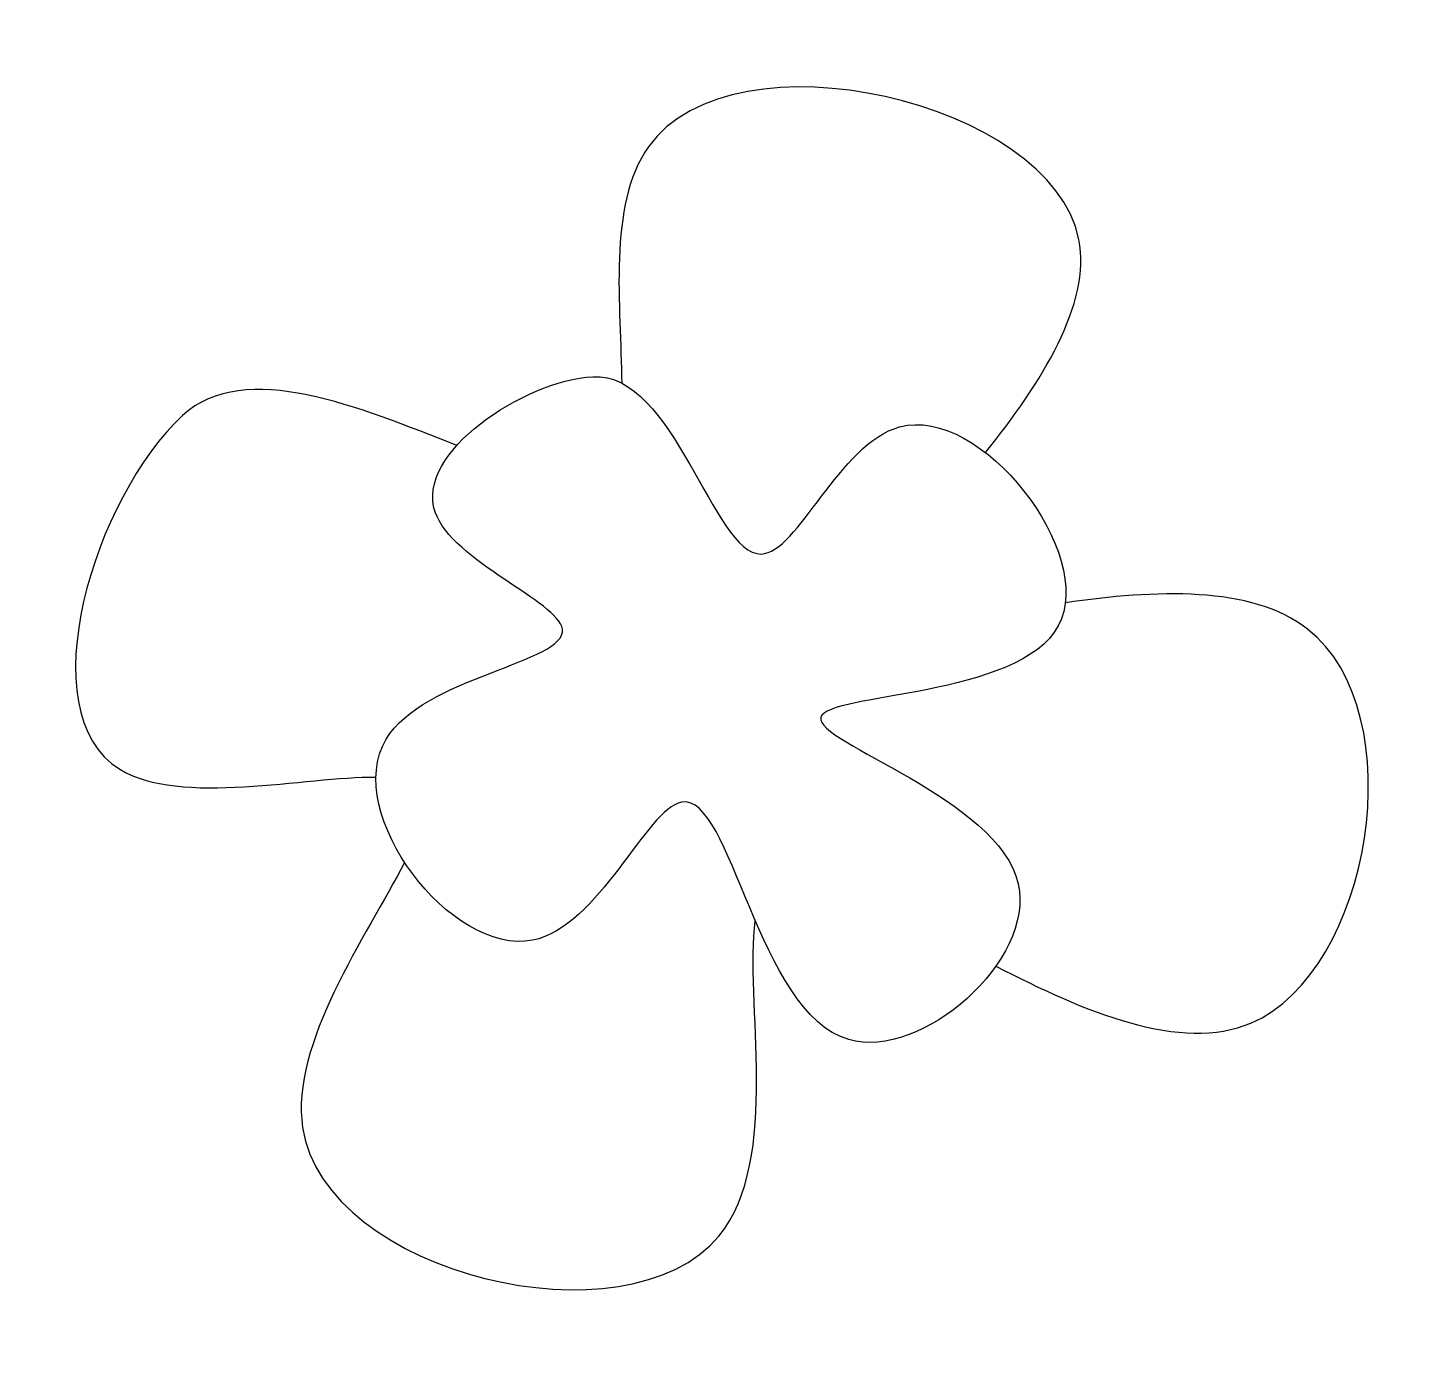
# Model space of a CAD drawing. Header units: millimetres. Extents: x 42 to 212, y -1 to 161.
import ezdxf

# ---------------------------------------------------------------- set-up
doc = ezdxf.new("R2010")
doc.units = ezdxf.units.MM

msp = doc.modelspace()

# ---------------------------------------------------------------- linework, layer by layer
for points, knots in [([(159.54, 109.05), (166.4, 117.64), (185.93, 148.16), (109.45, 165.75), (114.64, 126.91), (114.72, 117.61)], [416.563553, 416.563553, 416.563553, 416.563553, 441.848952, 496.081278, 522.407414, 522.407414, 522.407414, 522.407414]), ([(94.41, 109.93), (82.54, 114.55), (68.28, 120.67), (60.63, 113.61), (49.78, 103.61), (36.19, 59.81), (75.87, 69.16), (84.44, 69.08)], [557.022166, 557.022166, 557.022166, 557.022166, 588.236959, 588.236959, 588.236959, 632.495821, 661.239563, 661.239563, 661.239563, 661.239563]), ([(160.81, 45.79), (171.77, 40.13), (203.97, 26.48), (215.14, 93.74), (180.39, 92.14), (169.38, 90.54)], [254.993988, 254.993988, 254.993988, 254.993988, 283.538391, 332.570538, 358.246877, 358.246877, 358.246877, 358.246877]), ([(87.97, 58.56), (83.29, 49.51), (57.13, 12.65), (141.16, -7.07), (129.82, 41.9), (131.18, 51.38)], [95.49469, 95.49469, 95.49469, 95.49469, 125.415327, 178.411672, 214.982346, 214.982346, 214.982346, 214.982346])]:
    msp.add_open_spline(points, degree=3, knots=knots)
at = {"start_tangent": (-0.577108, -0.03444), "end_tangent": (-0.577108, -0.03444)}
msp.add_spline([(111.15, 118.39), (91.74, 101.72), (107.42, 87.28), (85.69, 73.73), (103.74, 48.98), (122.09, 65.98), (142.69, 36.74), (163.57, 55.91), (139.25, 76.42), (168.51, 87.71), (148.96, 112.21), (131.9, 96.55), (111.15, 118.39)], degree=3, dxfattribs=at)

doc.saveas('drawing.dxf')
